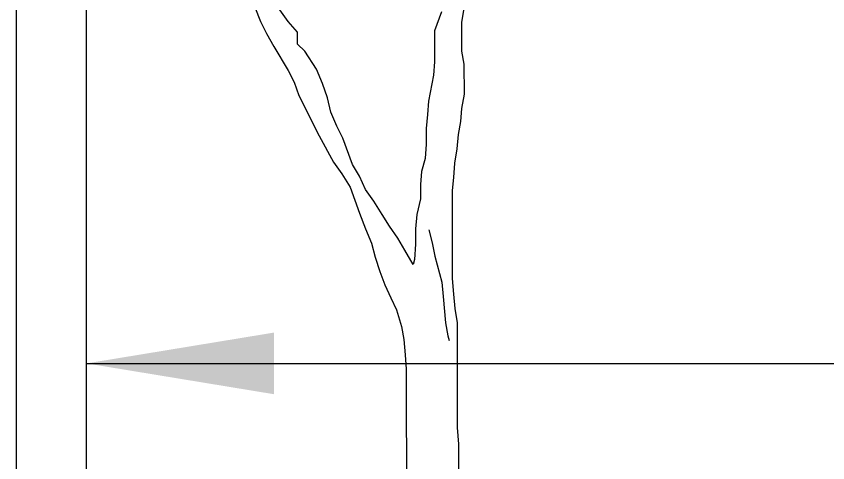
# Model space of a CAD drawing. Header units: millimetres. Extents: x -414464 to 1686, y -90036 to 108605.
# Drawn here: x -141555 to -140688, y 6145 to 6622 of the extents above; entities that cross this region are included whole.
import ezdxf

# ---------------------------------------------------------------- set-up
doc = ezdxf.new("R2010")
doc.units = ezdxf.units.MM
doc.header["$LTSCALE"] = 1000
doc.header["$MEASUREMENT"] = 0
doc.linetypes.add('AUDIT_D_120904163729-0', pattern=[0])
doc.layers.get('0').update_dxf_attribs({"linetype": 'AUDIT_D_120904163729-0'})
doc.layers.add('Lawn', color=7, linetype='Continuous')
doc.layers.add('Layer5', color=100, linetype='Continuous')
doc.styles.add('ATTR', font='romans.shx', dxfattribs={"width": 0.8, "height": 0.7})
doc.styles.add('ROMANS', font='romans.shx', dxfattribs={"width": 0.85})
doc.dimstyles.new('DIM-100', dxfattribs={"dimscale": 100, "dimtxt": 2, "dimasz": 2, "dimexe": 0.18, "dimexo": 0.0625, "dimgap": 1, "dimtad": 1, "dimdec": 0, "dimzin": 0, "dimdsep": 46, "dimtxsty": 'ROMANS', "dimcen": 0.09, "dimclrd": 1, "dimclre": 1, "dimclrt": 3, "dimadec": 0, "dimazin": 0, "dimtfac": 1, "dimtdec": 0, "dimtix": 1, "dimtmove": 2, "dimatfit": 3, "dimfxl": 1, "dimtolj": 1, "dimtzin": 0, "dimarcsym": 0})

# ---------------------------------------------------------------- blocks, each defined once
blk = doc.blocks.new('TREEE')
at = {"layer": 'Layer5', "color": 24}
for points in [[(-2.673, 56.206), (-2.671, 58.23), (-2.592, 59.319), (-2.586, 66.17), (-2.43, 67.104), (-2.351, 68.038), (-2.272, 69.05), (-2.267, 74.81), (-2.344, 75.666), (-2.421, 76.601), (-2.576, 77.535), (-2.653, 78.469), (-2.808, 79.325), (-2.885, 80.182), (-3.04, 81.116), (-3.038, 83.062), (-2.881, 83.918), (-2.88, 85.787), (-3.034, 86.721)], [(0.298, 69.981), (0.843, 70.915), (1.311, 71.693), (1.857, 72.471), (2.325, 73.249), (2.87, 74.105), (3.416, 74.883), (3.806, 75.739), (4.274, 76.517), (4.898, 78.229), (5.288, 79.007), (5.678, 79.94), (5.912, 80.874), (6.225, 81.808), (6.615, 82.742), (7.394, 83.909), (7.862, 84.375), (7.862, 85.154), (8.486, 85.854), (9.031, 86.632)], [(-1.556, 86.486), (-1.09, 85.24), (-1.091, 83.216), (-1.014, 82.36), (-0.705, 80.647), (-0.628, 79.79), (-0.551, 78.856), (-0.551, 77.844), (-0.475, 76.91), (-0.242, 76.054), (-0.165, 75.197), (-0.166, 74.263), (0.067, 73.251), (0.144, 72.317), (0.143, 71.305), (0.22, 70.293), (0.298, 69.981)], [(10.666, 86.786), (10.276, 85.852), (9.886, 85.074), (9.418, 84.218), (8.483, 82.662), (8.093, 81.884), (7.781, 81.028), (6.455, 78.383), (5.519, 76.671), (4.974, 75.893), (4.428, 75.037), (3.804, 73.325), (3.413, 72.314), (3.023, 71.38), (2.789, 70.446), (2.477, 69.512), (2.165, 68.656), (1.775, 67.8), (1.385, 67.022), (1.072, 65.933), (0.916, 65.077), (0.837, 64.065), (0.758, 63.131), (0.75, 54.179)], [(-0.712, 72.24), (-0.947, 71.384), (-1.103, 70.527), (-1.572, 68.815), (-1.65, 67.881), (-1.808, 66.169), (-1.964, 65.313), (-2.042, 65.001)]]:
    blk.add_lwpolyline(points, dxfattribs=at)
blk = doc.blocks.new('building-10-dopoff')
at = {"color": 0, "linetype": 'ByBlock'}
blk.add_lwpolyline([(-11199.8, 125), (-11199.8, 575), (-11349.8, 575), (-11349.8, 125), (-16274.8, 125), (-16274.8, 2197.42), (-16349.8, 2197.42), (-16349.8, -25), (-11199.8, -25)], close=True, dxfattribs=at)
at = {"layer": 'Lawn', "color": 7, "extrusion": (0, 0, -1), "xscale": 16.32960000000184, "yscale": 16.32960000000184, "zscale": -16.32960000000184, "rotation": 359.9999999999997}
blk.add_blockref('TREEE', (15921.1, 124.11), dxfattribs=at)
at = {"color": 8, "style": 'ATTR', "text_generation_flag": 4, "width": 0.8, "flags": 9}
blk.add_attdef('ESTCODE', (-3884.57, 171.23), '', height=22.34, rotation=180, dxfattribs=at)
at = {"linetype": 'ByBlock'}
blk.add_leader([(-16274.8, 1161.21), (-14444.25, 1161.21)], dimstyle='DIM-100', override={"dimgap": 1, "dimtad": 0}, dxfattribs=at)

msp = doc.modelspace()

# ---------------------------------------------------------------- block references
msp.add_blockref('building-10-dopoff', (-125204.87, 5090, -0.72))

doc.saveas('drawing.dxf')
